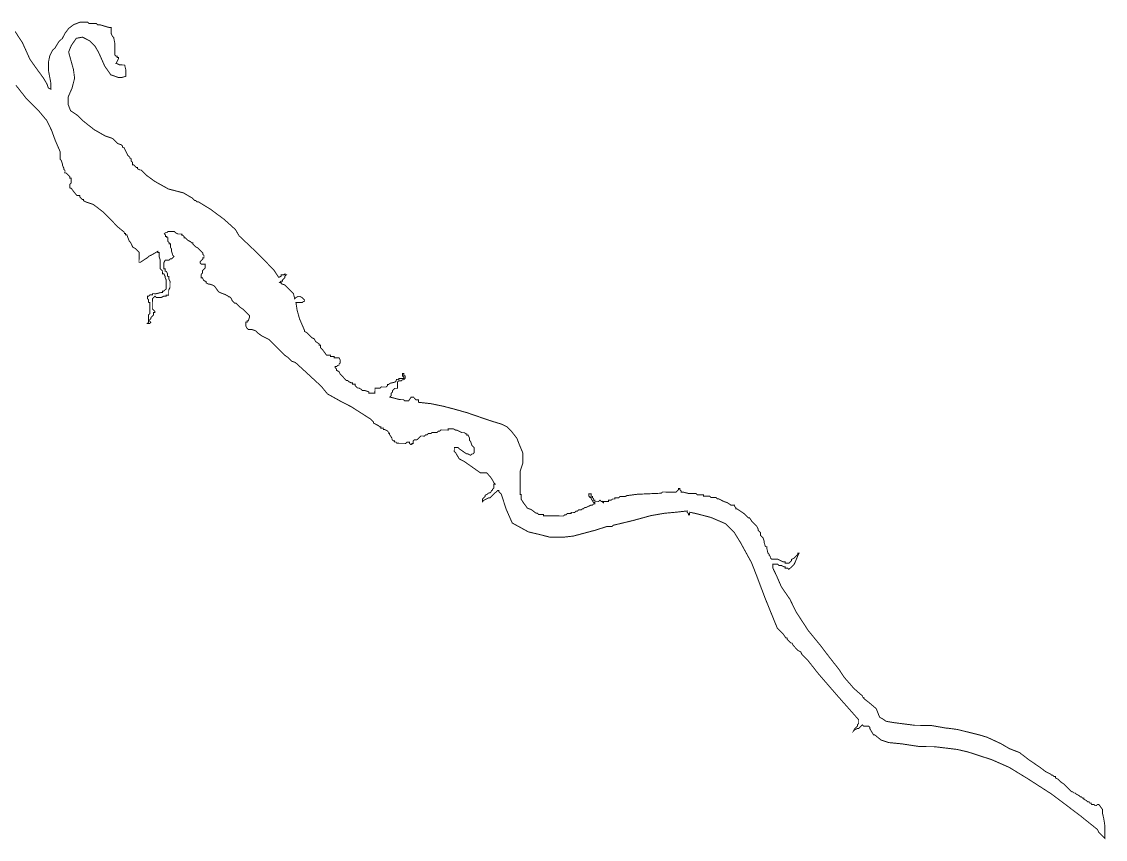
# Model space of a CAD drawing. Header units: metres. Extents: x 290190 to 339802, y 1811045 to 1991312.
# Drawn here: x 304431 to 307911, y 1969149 to 1971775 of the extents above; entities that cross this region are included whole.
import ezdxf

# ---------------------------------------------------------------- set-up
doc = ezdxf.new("R2010")
doc.units = ezdxf.units.M
doc.header["$MEASUREMENT"] = 0
doc.layers.add('HAZARDS LINE', color=1, linetype='Continuous')

msp = doc.modelspace()

# ---------------------------------------------------------------- linework, layer by layer
at = {"layer": 'HAZARDS LINE', "lineweight": 18}
msp.add_lwpolyline([(304412.7, 1971571.3, 3.01, 3.01, 0), (304444.4, 1971530.9, 3.01, 3.01, 0), (304488.1, 1971486.4, 3.01, 3.01, 0), (304511.8, 1971458.1, 3.01, 3.01, 0), (304527.6, 1971425.9, 3.01, 3.01, 0), (304539.3, 1971393.7, 3.01, 3.01, 0), (304555, 1971357.5, 3.01, 3.01, 0), (304554.9, 1971353.5, 3.01, 3.01, 0), (304554.9, 1971349.5, 3.01, 3.01, 0), (304554.8, 1971345.5, 3.01, 3.01, 0), (304554.8, 1971341.5, 3.01, 3.01, 0), (304554.7, 1971333.5, 3.01, 3.01, 0), (304558.7, 1971329.4, 3.01, 3.01, 0), (304562.6, 1971317.4, 3.01, 3.01, 0), (304562.6, 1971313.3, 3.01, 3.01, 0), (304566.5, 1971305.3, 3.01, 3.01, 0), (304566.4, 1971301.3, 3.01, 3.01, 0), (304570.4, 1971297.2, 3.01, 3.01, 0), (304570.4, 1971293.2, 3.01, 3.01, 0), (304570.3, 1971289.2, 3.01, 3.01, 0), (304574.3, 1971289.2, 3.01, 3.01, 0), (304586.3, 1971277, 3.01, 3.01, 0), (304586.2, 1971273, 3.01, 3.01, 0), (304590.2, 1971273, 3.01, 3.01, 0), (304590.2, 1971269, 3.01, 3.01, 0), (304590.1, 1971261, 3.01, 3.01, 0), (304590.1, 1971257, 3.01, 3.01, 0), (304586, 1971253, 3.01, 3.01, 0), (304586, 1971249, 3.01, 3.01, 0), (304586, 1971245, 3.01, 3.01, 0), (304585.9, 1971241, 3.01, 3.01, 0), (304589.9, 1971240.9, 3.01, 3.01, 0), (304601.8, 1971224.8, 3.01, 3.01, 0), (304609.7, 1971216.7, 3.01, 3.01, 0), (304613.7, 1971216.7, 3.01, 3.01, 0), (304617.7, 1971216.6, 3.01, 3.01, 0), (304617.7, 1971212.6, 3.01, 3.01, 0), (304621.7, 1971208.6, 3.01, 3.01, 0), (304625.6, 1971204.5, 3.01, 3.01, 0), (304629.7, 1971204.5, 3.01, 3.01, 0), (304629.6, 1971200.5, 3.01, 3.01, 0), (304637.6, 1971196.4, 3.01, 3.01, 0), (304661.6, 1971188.1, 3.01, 3.01, 0), (304693.4, 1971163.8, 3.01, 3.01, 0), (304697.4, 1971159.7, 3.01, 3.01, 0), (304713.2, 1971143.5, 3.01, 3.01, 0), (304717.2, 1971139.5, 3.01, 3.01, 0), (304741, 1971115.2, 3.01, 3.01, 0), (304760.9, 1971099, 3.01, 3.01, 0), (304760.9, 1971095, 3.01, 3.01, 0), (304764.9, 1971094.9, 3.01, 3.01, 0), (304764.8, 1971090.9, 3.01, 3.01, 0), (304768.9, 1971090.9, 3.01, 3.01, 0), (304776.7, 1971070.8, 3.01, 3.01, 0), (304780.6, 1971066.7, 3.01, 3.01, 0), (304788.5, 1971050.6, 3.01, 3.01, 0), (304796.5, 1971046.5, 3.01, 3.01, 0), (304804.4, 1971038.5, 3.01, 3.01, 0), (304808.4, 1971034.4, 3.01, 3.01, 0), (304808.4, 1971030.4, 3.01, 3.01, 0), (304808.3, 1971026.4, 3.01, 3.01, 0), (304808.3, 1971022.4, 3.01, 3.01, 0), (304808.1, 1971006.3, 3.01, 3.01, 0), (304808.1, 1971002.3, 3.01, 3.01, 0), (304812.1, 1971002.3, 3.01, 3.01, 0), (304836.3, 1971018.1, 3.01, 3.01, 0), (304840.3, 1971022.1, 3.01, 3.01, 0), (304848.4, 1971026, 3.01, 3.01, 0), (304868.5, 1971037.8, 3.01, 3.01, 0), (304868.5, 1971033.8, 3.01, 3.01, 0), (304872.5, 1971033.8, 3.01, 3.01, 0), (304872.5, 1971029.8, 3.01, 3.01, 0), (304872.4, 1971025.8, 3.01, 3.01, 0), (304872.4, 1971021.8, 3.01, 3.01, 0), (304876.3, 1971009.7, 3.01, 3.01, 0), (304876.3, 1971005.7, 3.01, 3.01, 0), (304876.2, 1970997.7, 3.01, 3.01, 0), (304876.1, 1970985.7, 3.01, 3.01, 0), (304876, 1970981.6, 3.01, 3.01, 0), (304880, 1970977.6, 3.01, 3.01, 0), (304884, 1970973.6, 3.01, 3.01, 0), (304883.9, 1970969.5, 3.01, 3.01, 0), (304883.9, 1970965.5, 3.01, 3.01, 0), (304887.9, 1970965.5, 3.01, 3.01, 0), (304891.8, 1970957.4, 3.01, 3.01, 0), (304891.8, 1970953.4, 3.01, 3.01, 0), (304895.7, 1970945.4, 3.01, 3.01, 0), (304895.6, 1970933.4, 3.01, 3.01, 0), (304895.6, 1970929.3, 3.01, 3.01, 0), (304895.5, 1970925.3, 3.01, 3.01, 0), (304895.5, 1970921.3, 3.01, 3.01, 0), (304895.5, 1970917.3, 3.01, 3.01, 0), (304891.4, 1970913.4, 3.01, 3.01, 0), (304887.4, 1970909.4, 3.01, 3.01, 0), (304883.4, 1970909.4, 3.01, 3.01, 0), (304883.3, 1970905.4, 3.01, 3.01, 0), (304879.3, 1970905.5, 3.01, 3.01, 0), (304863.2, 1970901.6, 3.01, 3.01, 0), (304859.2, 1970901.6, 3.01, 3.01, 0), (304851.2, 1970901.7, 3.01, 3.01, 0), (304851.2, 1970897.7, 3.01, 3.01, 0), (304847.2, 1970897.7, 3.01, 3.01, 0), (304843.2, 1970897.8, 3.01, 3.01, 0), (304839.1, 1970893.8, 3.01, 3.01, 0), (304835.1, 1970893.8, 3.01, 3.01, 0), (304835.1, 1970889.8, 3.01, 3.01, 0), (304835, 1970885.8, 3.01, 3.01, 0), (304839, 1970881.8, 3.01, 3.01, 0), (304838.9, 1970873.8, 3.01, 3.01, 0), (304842.9, 1970873.7, 3.01, 3.01, 0), (304842.9, 1970869.7, 3.01, 3.01, 0), (304842.9, 1970865.7, 3.01, 3.01, 0), (304842.8, 1970861.7, 3.01, 3.01, 0), (304842.7, 1970853.7, 3.01, 3.01, 0), (304842.7, 1970845.7, 3.01, 3.01, 0), (304842.6, 1970841.7, 3.01, 3.01, 0), (304842.6, 1970837.7, 3.01, 3.01, 0), (304838.5, 1970833.7, 3.01, 3.01, 0), (304838.5, 1970829.7, 3.01, 3.01, 0), (304838.5, 1970825.7, 3.01, 3.01, 0), (304838.4, 1970821.7, 3.01, 3.01, 0), (304838.4, 1970817.7, 3.01, 3.01, 0), (304838.4, 1970813.6, 3.01, 3.01, 0), (304838.3, 1970809.6, 3.01, 3.01, 0), (304834.3, 1970805.7, 3.01, 3.01, 0), (304838.3, 1970805.6, 3.01, 3.01, 0), (304842.3, 1970805.6, 3.01, 3.01, 0), (304846.3, 1970809.6, 3.01, 3.01, 0), (304842.4, 1970813.6, 3.01, 3.01, 0), (304842.4, 1970817.6, 3.01, 3.01, 0), (304846.4, 1970821.6, 3.01, 3.01, 0), (304846.5, 1970825.6, 3.01, 3.01, 0), (304850.5, 1970829.6, 3.01, 3.01, 0), (304854.6, 1970833.5, 3.01, 3.01, 0), (304854.6, 1970837.5, 3.01, 3.01, 0), (304854.6, 1970841.5, 3.01, 3.01, 0), (304858.7, 1970841.5, 3.01, 3.01, 0), (304858.7, 1970845.5, 3.01, 3.01, 0), (304854.7, 1970849.6, 3.01, 3.01, 0), (304850.8, 1970853.6, 3.01, 3.01, 0), (304850.8, 1970857.6, 3.01, 3.01, 0), (304850.8, 1970861.6, 3.01, 3.01, 0), (304850.9, 1970865.6, 3.01, 3.01, 0), (304850.9, 1970869.6, 3.01, 3.01, 0), (304850.9, 1970873.7, 3.01, 3.01, 0), (304851, 1970877.7, 3.01, 3.01, 0), (304851, 1970881.7, 3.01, 3.01, 0), (304851.1, 1970885.7, 3.01, 3.01, 0), (304855.1, 1970889.6, 3.01, 3.01, 0), (304859.2, 1970893.6, 3.01, 3.01, 0), (304863.1, 1970889.6, 3.01, 3.01, 0), (304867.1, 1970889.5, 3.01, 3.01, 0), (304871.1, 1970889.5, 3.01, 3.01, 0), (304875.1, 1970889.5, 3.01, 3.01, 0), (304879.2, 1970889.4, 3.01, 3.01, 0), (304887.2, 1970893.4, 3.01, 3.01, 0), (304895.2, 1970893.3, 3.01, 3.01, 0), (304895.3, 1970897.3, 3.01, 3.01, 0), (304899.3, 1970897.2, 3.01, 3.01, 0), (304903.3, 1970897.2, 3.01, 3.01, 0), (304903.3, 1970901.2, 3.01, 3.01, 0), (304903.4, 1970905.2, 3.01, 3.01, 0), (304903.4, 1970913.2, 3.01, 3.01, 0), (304907.5, 1970921.2, 3.01, 3.01, 0), (304907.6, 1970925.2, 3.01, 3.01, 0), (304907.6, 1970929.2, 3.01, 3.01, 0), (304907.6, 1970933.2, 3.01, 3.01, 0), (304907.7, 1970937.3, 3.01, 3.01, 0), (304907.7, 1970941.3, 3.01, 3.01, 0), (304903.8, 1970949.3, 3.01, 3.01, 0), (304903.8, 1970957.3, 3.01, 3.01, 0), (304899.8, 1970957.4, 3.01, 3.01, 0), (304899.9, 1970965.4, 3.01, 3.01, 0), (304896, 1970973.4, 3.01, 3.01, 0), (304892, 1970973.5, 3.01, 3.01, 0), (304892.1, 1970981.5, 3.01, 3.01, 0), (304888, 1970981.5, 3.01, 3.01, 0), (304888.1, 1970989.5, 3.01, 3.01, 0), (304888.2, 1970993.6, 3.01, 3.01, 0), (304888.2, 1971001.6, 3.01, 3.01, 0), (304892.3, 1971009.6, 3.01, 3.01, 0), (304896.3, 1971009.5, 3.01, 3.01, 0), (304900.3, 1971009.5, 3.01, 3.01, 0), (304904.3, 1971009.4, 3.01, 3.01, 0), (304908.4, 1971013.4, 3.01, 3.01, 0), (304912.4, 1971013.4, 3.01, 3.01, 0), (304920.5, 1971021.3, 3.01, 3.01, 0), (304916.5, 1971025.4, 3.01, 3.01, 0), (304912.6, 1971037.4, 3.01, 3.01, 0), (304912.7, 1971045.4, 3.01, 3.01, 0), (304908.7, 1971049.5, 3.01, 3.01, 0), (304908.8, 1971053.5, 3.01, 3.01, 0), (304908.9, 1971061.5, 3.01, 3.01, 0), (304904.8, 1971061.5, 3.01, 3.01, 0), (304904.9, 1971065.6, 3.01, 3.01, 0), (304900.9, 1971069.6, 3.01, 3.01, 0), (304901, 1971077.6, 3.01, 3.01, 0), (304901, 1971081.6, 3.01, 3.01, 0), (304897, 1971081.7, 3.01, 3.01, 0), (304897.1, 1971085.7, 3.01, 3.01, 0), (304893, 1971085.7, 3.01, 3.01, 0), (304893.1, 1971089.7, 3.01, 3.01, 0), (304889.1, 1971093.8, 3.01, 3.01, 0), (304893.2, 1971097.7, 3.01, 3.01, 0), (304897.2, 1971097.7, 3.01, 3.01, 0), (304901.2, 1971101.7, 3.01, 3.01, 0), (304905.2, 1971101.6, 3.01, 3.01, 0), (304909.2, 1971101.6, 3.01, 3.01, 0), (304913.2, 1971101.6, 3.01, 3.01, 0), (304921.3, 1971101.5, 3.01, 3.01, 0), (304925.2, 1971097.4, 3.01, 3.01, 0), (304933.2, 1971093.3, 3.01, 3.01, 0), (304937.2, 1971093.3, 3.01, 3.01, 0), (304941.2, 1971093.3, 3.01, 3.01, 0), (304945.2, 1971093.2, 3.01, 3.01, 0), (304945.2, 1971089.2, 3.01, 3.01, 0), (304949.2, 1971089.2, 3.01, 3.01, 0), (304953.2, 1971085.1, 3.01, 3.01, 0), (304953.1, 1971081.1, 3.01, 3.01, 0), (304957.1, 1971081.1, 3.01, 3.01, 0), (304961.1, 1971077, 3.01, 3.01, 0), (304965.1, 1971073, 3.01, 3.01, 0), (304973, 1971068.9, 3.01, 3.01, 0), (304977, 1971064.9, 3.01, 3.01, 0), (304981, 1971064.8, 3.01, 3.01, 0), (304981, 1971060.8, 3.01, 3.01, 0), (304985, 1971056.8, 3.01, 3.01, 0), (304988.9, 1971052.7, 3.01, 3.01, 0), (304996.9, 1971048.6, 3.01, 3.01, 0), (305000.9, 1971044.6, 3.01, 3.01, 0), (305004.8, 1971040.5, 3.01, 3.01, 0), (305012.8, 1971032.5, 3.01, 3.01, 0), (305012.7, 1971028.4, 3.01, 3.01, 0), (305016.7, 1971024.4, 3.01, 3.01, 0), (305016.7, 1971020.4, 3.01, 3.01, 0), (305016.6, 1971016.4, 3.01, 3.01, 0), (305012.6, 1971016.4, 3.01, 3.01, 0), (305012.6, 1971012.4, 3.01, 3.01, 0), (305008.5, 1971008.4, 3.01, 3.01, 0), (305004.5, 1971004.5, 3.01, 3.01, 0), (305004.5, 1971000.5, 3.01, 3.01, 0), (305008.4, 1970996.4, 3.01, 3.01, 0), (305012.4, 1970996.4, 3.01, 3.01, 0), (305016.4, 1970996.3, 3.01, 3.01, 0), (305020.5, 1970996.3, 3.01, 3.01, 0), (305020.4, 1970992.3, 3.01, 3.01, 0), (305020.4, 1970988.3, 3.01, 3.01, 0), (305020.3, 1970984.3, 3.01, 3.01, 0), (305016.3, 1970980.3, 3.01, 3.01, 0), (305012.2, 1970976.3, 3.01, 3.01, 0), (305012.2, 1970972.3, 3.01, 3.01, 0), (305012.2, 1970968.3, 3.01, 3.01, 0), (305008.1, 1970964.4, 3.01, 3.01, 0), (305008, 1970956.3, 3.01, 3.01, 0), (305008, 1970952.3, 3.01, 3.01, 0), (305012, 1970952.3, 3.01, 3.01, 0), (305015.9, 1970944.2, 3.01, 3.01, 0), (305023.9, 1970940.2, 3.01, 3.01, 0), (305023.9, 1970936.1, 3.01, 3.01, 0), (305031.9, 1970932.1, 3.01, 3.01, 0), (305035.9, 1970932, 3.01, 3.01, 0), (305047.9, 1970927.9, 3.01, 3.01, 0), (305051.8, 1970923.8, 3.01, 3.01, 0), (305063.7, 1970907.7, 3.01, 3.01, 0), (305071.7, 1970903.6, 3.01, 3.01, 0), (305083.7, 1970899.5, 3.01, 3.01, 0), (305091.6, 1970895.4, 3.01, 3.01, 0), (305095.6, 1970891.4, 3.01, 3.01, 0), (305099.6, 1970891.3, 3.01, 3.01, 0), (305103.6, 1970887.3, 3.01, 3.01, 0), (305107.5, 1970879.2, 3.01, 3.01, 0), (305111.5, 1970875.2, 3.01, 3.01, 0), (305115.5, 1970871.1, 3.01, 3.01, 0), (305119.5, 1970871.1, 3.01, 3.01, 0), (305127.4, 1970863, 3.01, 3.01, 0), (305131.4, 1970859, 3.01, 3.01, 0), (305143.3, 1970850.8, 3.01, 3.01, 0), (305147.3, 1970846.8, 3.01, 3.01, 0), (305151.3, 1970842.7, 3.01, 3.01, 0), (305155.2, 1970838.7, 3.01, 3.01, 0), (305163.2, 1970830.6, 3.01, 3.01, 0), (305163.1, 1970826.6, 3.01, 3.01, 0), (305159, 1970814.6, 3.01, 3.01, 0), (305155, 1970814.6, 3.01, 3.01, 0), (305155, 1970810.6, 3.01, 3.01, 0), (305150.9, 1970810.7, 3.01, 3.01, 0), (305150.9, 1970806.7, 3.01, 3.01, 0), (305150.9, 1970802.6, 3.01, 3.01, 0), (305150.8, 1970798.6, 3.01, 3.01, 0), (305154.8, 1970790.6, 3.01, 3.01, 0), (305158.7, 1970786.5, 3.01, 3.01, 0), (305162.7, 1970786.5, 3.01, 3.01, 0), (305166.7, 1970786.5, 3.01, 3.01, 0), (305170.8, 1970786.4, 3.01, 3.01, 0), (305182.7, 1970782.3, 3.01, 3.01, 0), (305190.7, 1970774.2, 3.01, 3.01, 0), (305202.6, 1970766.1, 3.01, 3.01, 0), (305210.6, 1970762, 3.01, 3.01, 0), (305226.6, 1970753.8, 3.01, 3.01, 0), (305258.3, 1970721.4, 3.01, 3.01, 0), (305266.3, 1970713.4, 3.01, 3.01, 0), (305274.2, 1970705.3, 3.01, 3.01, 0), (305286.1, 1970697.1, 3.01, 3.01, 0), (305298, 1970685, 3.01, 3.01, 0), (305310, 1970680.9, 3.01, 3.01, 0), (305349.8, 1970644.4, 3.01, 3.01, 0), (305393.5, 1970603.9, 3.01, 3.01, 0), (305413.3, 1970579.7, 3.01, 3.01, 0), (305457.1, 1970555.2, 3.01, 3.01, 0), (305489, 1970538.9, 3.01, 3.01, 0), (305552.8, 1970498.2, 3.01, 3.01, 0), (305560.7, 1970490.1, 3.01, 3.01, 0), (305560.7, 1970486.1, 3.01, 3.01, 0), (305568.7, 1970482, 3.01, 3.01, 0), (305576.6, 1970477.9, 3.01, 3.01, 0), (305580.6, 1970473.8, 3.01, 3.01, 0), (305584.6, 1970473.8, 3.01, 3.01, 0), (305584.6, 1970469.8, 3.01, 3.01, 0), (305588.6, 1970469.8, 3.01, 3.01, 0), (305592.6, 1970469.7, 3.01, 3.01, 0), (305592.5, 1970465.7, 3.01, 3.01, 0), (305596.6, 1970465.7, 3.01, 3.01, 0), (305604.5, 1970461.6, 3.01, 3.01, 0), (305608.5, 1970457.5, 3.01, 3.01, 0), (305608.5, 1970453.5, 3.01, 3.01, 0), (305612.5, 1970453.5, 3.01, 3.01, 0), (305612.4, 1970449.5, 3.01, 3.01, 0), (305620.3, 1970437.4, 3.01, 3.01, 0), (305620.3, 1970433.4, 3.01, 3.01, 0), (305624.3, 1970429.3, 3.01, 3.01, 0), (305628.3, 1970429.3, 3.01, 3.01, 0), (305628.2, 1970425.3, 3.01, 3.01, 0), (305632.2, 1970425.3, 3.01, 3.01, 0), (305636.2, 1970421.2, 3.01, 3.01, 0), (305640.2, 1970421.2, 3.01, 3.01, 0), (305644.2, 1970421.1, 3.01, 3.01, 0), (305648.2, 1970421.1, 3.01, 3.01, 0), (305652.2, 1970421.1, 3.01, 3.01, 0), (305664.3, 1970420.9, 3.01, 3.01, 0), (305668.3, 1970424.9, 3.01, 3.01, 0), (305672.3, 1970424.9, 3.01, 3.01, 0), (305676.3, 1970424.8, 3.01, 3.01, 0), (305676.3, 1970420.8, 3.01, 3.01, 0), (305680.3, 1970416.8, 3.01, 3.01, 0), (305684.3, 1970416.7, 3.01, 3.01, 0), (305684.3, 1970420.7, 3.01, 3.01, 0), (305688.3, 1970420.7, 3.01, 3.01, 0), (305688.4, 1970428.7, 3.01, 3.01, 0), (305692.4, 1970432.7, 3.01, 3.01, 0), (305696.4, 1970432.7, 3.01, 3.01, 0), (305700.4, 1970432.6, 3.01, 3.01, 0), (305704.5, 1970436.6, 3.01, 3.01, 0), (305708.5, 1970440.6, 3.01, 3.01, 0), (305712.6, 1970444.5, 3.01, 3.01, 0), (305716.6, 1970444.5, 3.01, 3.01, 0), (305720.6, 1970444.5, 3.01, 3.01, 0), (305724.6, 1970444.4, 3.01, 3.01, 0), (305728.7, 1970448.4, 3.01, 3.01, 0), (305732.7, 1970448.3, 3.01, 3.01, 0), (305736.7, 1970452.3, 3.01, 3.01, 0), (305740.7, 1970452.3, 3.01, 3.01, 0), (305744.7, 1970452.2, 3.01, 3.01, 0), (305748.8, 1970456.2, 3.01, 3.01, 0), (305752.8, 1970456.2, 3.01, 3.01, 0), (305756.8, 1970456.1, 3.01, 3.01, 0), (305760.8, 1970456.1, 3.01, 3.01, 0), (305764.8, 1970456.1, 3.01, 3.01, 0), (305768.8, 1970460, 3.01, 3.01, 0), (305772.9, 1970460, 3.01, 3.01, 0), (305776.9, 1970464, 3.01, 3.01, 0), (305780.9, 1970463.9, 3.01, 3.01, 0), (305784.9, 1970463.9, 3.01, 3.01, 0), (305796.9, 1970463.8, 3.01, 3.01, 0), (305800.9, 1970463.7, 3.01, 3.01, 0), (305801, 1970467.7, 3.01, 3.01, 0), (305817, 1970467.6, 3.01, 3.01, 0), (305825, 1970463.5, 3.01, 3.01, 0), (305829, 1970463.5, 3.01, 3.01, 0), (305845, 1970455.3, 3.01, 3.01, 0), (305853, 1970455.2, 3.01, 3.01, 0), (305856.9, 1970451.2, 3.01, 3.01, 0), (305860.9, 1970451.1, 3.01, 3.01, 0), (305860.9, 1970447.1, 3.01, 3.01, 0), (305864.9, 1970447.1, 3.01, 3.01, 0), (305868.8, 1970439, 3.01, 3.01, 0), (305868.8, 1970435, 3.01, 3.01, 0), (305868.8, 1970431, 3.01, 3.01, 0), (305872.7, 1970427, 3.01, 3.01, 0), (305876.6, 1970414.9, 3.01, 3.01, 0), (305880.6, 1970410.9, 3.01, 3.01, 0), (305884.6, 1970406.8, 3.01, 3.01, 0), (305884.5, 1970398.8, 3.01, 3.01, 0), (305884.5, 1970394.8, 3.01, 3.01, 0), (305884.4, 1970390.8, 3.01, 3.01, 0), (305880.4, 1970386.8, 3.01, 3.01, 0), (305876.4, 1970386.8, 3.01, 3.01, 0), (305872.3, 1970382.9, 3.01, 3.01, 0), (305864.3, 1970387, 3.01, 3.01, 0), (305860.3, 1970387, 3.01, 3.01, 0), (305836.4, 1970403.3, 3.01, 3.01, 0), (305832.5, 1970407.3, 3.01, 3.01, 0), (305828.5, 1970407.3, 3.01, 3.01, 0), (305824.5, 1970407.4, 3.01, 3.01, 0), (305820.4, 1970407.4, 3.01, 3.01, 0), (305820.4, 1970403.4, 3.01, 3.01, 0), (305820.4, 1970399.4, 3.01, 3.01, 0), (305820.3, 1970395.4, 3.01, 3.01, 0), (305824.3, 1970391.3, 3.01, 3.01, 0), (305836.1, 1970371.2, 3.01, 3.01, 0), (305844.1, 1970367.1, 3.01, 3.01, 0), (305852.1, 1970363, 3.01, 3.01, 0), (305903.8, 1970326.5, 3.01, 3.01, 0), (305907.9, 1970326.4, 3.01, 3.01, 0), (305911.9, 1970326.4, 3.01, 3.01, 0), (305919.9, 1970326.3, 3.01, 3.01, 0), (305923.9, 1970326.3, 3.01, 3.01, 0), (305927.9, 1970322.2, 3.01, 3.01, 0), (305935.8, 1970314.1, 3.01, 3.01, 0), (305943.7, 1970302, 3.01, 3.01, 0), (305947.6, 1970294, 3.01, 3.01, 0), (305951.6, 1970289.9, 3.01, 3.01, 0), (305947.6, 1970290, 3.01, 3.01, 0), (305947.5, 1970285.9, 3.01, 3.01, 0), (305947.5, 1970281.9, 3.01, 3.01, 0), (305947.5, 1970277.9, 3.01, 3.01, 0), (305943.4, 1970274, 3.01, 3.01, 0), (305943.4, 1970270, 3.01, 3.01, 0), (305939.4, 1970270, 3.01, 3.01, 0), (305939.3, 1970266, 3.01, 3.01, 0), (305935.3, 1970262, 3.01, 3.01, 0), (305931.3, 1970262.1, 3.01, 3.01, 0), (305927.2, 1970258.1, 3.01, 3.01, 0), (305919.2, 1970254.2, 3.01, 3.01, 0), (305919.1, 1970250.1, 3.01, 3.01, 0), (305911.1, 1970242.2, 3.01, 3.01, 0), (305911, 1970238.2, 3.01, 3.01, 0), (305911, 1970234.2, 3.01, 3.01, 0), (305915, 1970238.2, 3.01, 3.01, 0), (305931.1, 1970246, 3.01, 3.01, 0), (305935.1, 1970246, 3.01, 3.01, 0), (305939.2, 1970250, 3.01, 3.01, 0), (305947.3, 1970257.9, 3.01, 3.01, 0), (305955.4, 1970265.8, 3.01, 3.01, 0), (305959.4, 1970269.8, 3.01, 3.01, 0), (305963.4, 1970269.8, 3.01, 3.01, 0), (305963.4, 1970265.8, 3.01, 3.01, 0), (305967.4, 1970261.7, 3.01, 3.01, 0), (305971.3, 1970257.7, 3.01, 3.01, 0), (305986.9, 1970209.4, 3.01, 3.01, 0), (306006.5, 1970165.1, 3.01, 3.01, 0), (306058.3, 1970136.6, 3.01, 3.01, 0), (306094.3, 1970128.2, 3.01, 3.01, 0), (306126.3, 1970119.9, 3.01, 3.01, 0), (306170.4, 1970119.5, 3.01, 3.01, 0), (306202.5, 1970123.2, 3.01, 3.01, 0), (306274.8, 1970142.5, 3.01, 3.01, 0), (306311, 1970154.2, 3.01, 3.01, 0), (306327, 1970154.1, 3.01, 3.01, 0), (306331.1, 1970158, 3.01, 3.01, 0), (306395.4, 1970173.4, 3.01, 3.01, 0), (306451.6, 1970188.9, 3.01, 3.01, 0), (306495.8, 1970196.5, 3.01, 3.01, 0), (306535.9, 1970200.2, 3.01, 3.01, 0), (306568, 1970203.9, 3.01, 3.01, 0), (306568, 1970199.9, 3.01, 3.01, 0), (306571.9, 1970195.8, 3.01, 3.01, 0), (306571.9, 1970191.8, 3.01, 3.01, 0), (306575.9, 1970191.8, 3.01, 3.01, 0), (306575.9, 1970195.8, 3.01, 3.01, 0), (306576, 1970199.8, 3.01, 3.01, 0), (306596, 1970195.6, 3.01, 3.01, 0), (306644, 1970183.1, 3.01, 3.01, 0), (306691.9, 1970162.6, 3.01, 3.01, 0), (306719.6, 1970134.3, 3.01, 3.01, 0), (306739.4, 1970102, 3.01, 3.01, 0), (306774.8, 1970037.5, 3.01, 3.01, 0), (306790.5, 1969997.3, 3.01, 3.01, 0), (306817.8, 1969924.9, 3.01, 3.01, 0), (306857, 1969828.3, 3.01, 3.01, 0), (306876.9, 1969808.1, 3.01, 3.01, 0), (306884.8, 1969796, 3.01, 3.01, 0), (306888.8, 1969795.9, 3.01, 3.01, 0), (306888.7, 1969791.9, 3.01, 3.01, 0), (306892.7, 1969787.9, 3.01, 3.01, 0), (306900.6, 1969779.8, 3.01, 3.01, 0), (306904.6, 1969779.7, 3.01, 3.01, 0), (306908.6, 1969771.7, 3.01, 3.01, 0), (306912.5, 1969767.6, 3.01, 3.01, 0), (306924.4, 1969755.5, 3.01, 3.01, 0), (306932.4, 1969751.4, 3.01, 3.01, 0), (306936.4, 1969743.4, 3.01, 3.01, 0), (306944.3, 1969735.3, 3.01, 3.01, 0), (306948.3, 1969731.2, 3.01, 3.01, 0), (306956.2, 1969723.1, 3.01, 3.01, 0), (306987.9, 1969682.7, 3.01, 3.01, 0), (307047.3, 1969614, 3.01, 3.01, 0), (307118.7, 1969533.2, 3.01, 3.01, 0), (307118.7, 1969529.2, 3.01, 3.01, 0), (307118.6, 1969525.2, 3.01, 3.01, 0), (307118.6, 1969521.2, 3.01, 3.01, 0), (307114.6, 1969517.2, 3.01, 3.01, 0), (307114.5, 1969513.2, 3.01, 3.01, 0), (307110.5, 1969509.2, 3.01, 3.01, 0), (307106.4, 1969505.2, 3.01, 3.01, 0), (307102.3, 1969497.3, 3.01, 3.01, 0), (307106.4, 1969501.2, 3.01, 3.01, 0), (307114.4, 1969505.2, 3.01, 3.01, 0), (307118.5, 1969505.1, 3.01, 3.01, 0), (307126.5, 1969513.1, 3.01, 3.01, 0), (307130.6, 1969517, 3.01, 3.01, 0), (307134.6, 1969513, 3.01, 3.01, 0), (307138.6, 1969512.9, 3.01, 3.01, 0), (307142.6, 1969512.9, 3.01, 3.01, 0), (307146.6, 1969512.9, 3.01, 3.01, 0), (307150.6, 1969512.8, 3.01, 3.01, 0), (307154.6, 1969508.8, 3.01, 3.01, 0), (307154.5, 1969504.8, 3.01, 3.01, 0), (307166.4, 1969484.6, 3.01, 3.01, 0), (307170.4, 1969484.6, 3.01, 3.01, 0), (307190.2, 1969468.4, 3.01, 3.01, 0), (307214.2, 1969460.1, 3.01, 3.01, 0), (307258.3, 1969455.7, 3.01, 3.01, 0), (307314.3, 1969447.1, 3.01, 3.01, 0), (307362.4, 1969446.7, 3.01, 3.01, 0), (307434.4, 1969438, 3.01, 3.01, 0), (307470.4, 1969429.6, 3.01, 3.01, 0), (307546.4, 1969404.8, 3.01, 3.01, 0), (307602.2, 1969380.2, 3.01, 3.01, 0), (307662, 1969343.6, 3.01, 3.01, 0), (307737.7, 1969294.8, 3.01, 3.01, 0), (307829.2, 1969225.8, 3.01, 3.01, 0), (307884.9, 1969181.1, 3.01, 3.01, 0), (307888.8, 1969173.1, 3.01, 3.01, 0), (307908.7, 1969152.8, 3.01, 3.01, 0), (307908.8, 1969160.9, 3.01, 3.01, 0), (307908.9, 1969172.9, 3.01, 3.01, 0), (307909.1, 1969192.9, 3.01, 3.01, 0), (307905.3, 1969217, 3.01, 3.01, 0), (307901.4, 1969233.1, 3.01, 3.01, 0), (307901.5, 1969245.1, 3.01, 3.01, 0), (307889.7, 1969261.3, 3.01, 3.01, 0), (307885.7, 1969261.3, 3.01, 3.01, 0), (307881.6, 1969257.3, 3.01, 3.01, 0), (307877.6, 1969257.4, 3.01, 3.01, 0), (307873.6, 1969261.4, 3.01, 3.01, 0), (307869.6, 1969261.4, 3.01, 3.01, 0), (307865.6, 1969261.5, 3.01, 3.01, 0), (307865.7, 1969265.5, 3.01, 3.01, 0), (307861.7, 1969265.5, 3.01, 3.01, 0), (307857.7, 1969269.6, 3.01, 3.01, 0), (307853.7, 1969269.6, 3.01, 3.01, 0), (307849.7, 1969273.7, 3.01, 3.01, 0), (307841.7, 1969277.7, 3.01, 3.01, 0), (307841.8, 1969281.8, 3.01, 3.01, 0), (307837.8, 1969281.8, 3.01, 3.01, 0), (307833.8, 1969285.8, 3.01, 3.01, 0), (307829.8, 1969285.9, 3.01, 3.01, 0), (307825.8, 1969289.9, 3.01, 3.01, 0), (307817.8, 1969294, 3.01, 3.01, 0), (307813.9, 1969298.1, 3.01, 3.01, 0), (307809.9, 1969298.1, 3.01, 3.01, 0), (307805.9, 1969302.1, 3.01, 3.01, 0), (307801.9, 1969302.2, 3.01, 3.01, 0), (307797.9, 1969306.2, 3.01, 3.01, 0), (307793.9, 1969310.3, 3.01, 3.01, 0), (307786, 1969318.4, 3.01, 3.01, 0), (307778.1, 1969326.5, 3.01, 3.01, 0), (307766.1, 1969334.6, 3.01, 3.01, 0), (307758.2, 1969342.7, 3.01, 3.01, 0), (307750.2, 1969346.8, 3.01, 3.01, 0), (307750.2, 1969350.8, 3.01, 3.01, 0), (307746.2, 1969350.8, 3.01, 3.01, 0), (307742.3, 1969354.9, 3.01, 3.01, 0), (307738.3, 1969354.9, 3.01, 3.01, 0), (307734.3, 1969358.9, 3.01, 3.01, 0), (307726.3, 1969363, 3.01, 3.01, 0), (307718.3, 1969367.1, 3.01, 3.01, 0), (307702.4, 1969379.3, 3.01, 3.01, 0), (307666.6, 1969403.7, 3.01, 3.01, 0), (307634.8, 1969428, 3.01, 3.01, 0), (307602.8, 1969440.4, 3.01, 3.01, 0), (307574.9, 1969456.7, 3.01, 3.01, 0), (307531, 1969477.1, 3.01, 3.01, 0), (307503, 1969485.4, 3.01, 3.01, 0), (307435.1, 1969502.1, 3.01, 3.01, 0), (307403, 1969506.4, 3.01, 3.01, 0), (307399, 1969506.5, 3.01, 3.01, 0), (307351, 1969514.9, 3.01, 3.01, 0), (307347, 1969515, 3.01, 3.01, 0), (307331, 1969515.1, 3.01, 3.01, 0), (307298.9, 1969515.4, 3.01, 3.01, 0), (307230.9, 1969524.1, 3.01, 3.01, 0), (307206.9, 1969528.3, 3.01, 3.01, 0), (307194.9, 1969536.5, 3.01, 3.01, 0), (307186.9, 1969540.5, 3.01, 3.01, 0), (307183, 1969548.6, 3.01, 3.01, 0), (307175.2, 1969568.7, 3.01, 3.01, 0), (307151.3, 1969589, 3.01, 3.01, 0), (307135.4, 1969601.2, 3.01, 3.01, 0), (307135.4, 1969605.2, 3.01, 3.01, 0), (307131.4, 1969605.2, 3.01, 3.01, 0), (307131.5, 1969609.2, 3.01, 3.01, 0), (307103.6, 1969633.5, 3.01, 3.01, 0), (307071.9, 1969669.9, 3.01, 3.01, 0), (307056.1, 1969694.1, 3.01, 3.01, 0), (307024.4, 1969734.5, 3.01, 3.01, 0), (306996.7, 1969770.9, 3.01, 3.01, 0), (306957.1, 1969819.3, 3.01, 3.01, 0), (306917.6, 1969879.8, 3.01, 3.01, 0), (306898, 1969920.1, 3.01, 3.01, 0), (306870.3, 1969960.5, 3.01, 3.01, 0), (306854.6, 1969996.7, 3.01, 3.01, 0), (306842.8, 1970020.9, 3.01, 3.01, 0), (306842.8, 1970024.9, 3.01, 3.01, 0), (306842.9, 1970028.9, 3.01, 3.01, 0), (306842.9, 1970032.9, 3.01, 3.01, 0), (306846.9, 1970032.8, 3.01, 3.01, 0), (306850.9, 1970032.8, 3.01, 3.01, 0), (306859, 1970032.7, 3.01, 3.01, 0), (306862.9, 1970028.7, 3.01, 3.01, 0), (306870.9, 1970028.6, 3.01, 3.01, 0), (306878.9, 1970024.5, 3.01, 3.01, 0), (306882.9, 1970024.5, 3.01, 3.01, 0), (306882.9, 1970020.5, 3.01, 3.01, 0), (306886.9, 1970020.4, 3.01, 3.01, 0), (306890.9, 1970020.4, 3.01, 3.01, 0), (306894.9, 1970016.4, 3.01, 3.01, 0), (306898.9, 1970020.3, 3.01, 3.01, 0), (306903, 1970024.3, 3.01, 3.01, 0), (306907, 1970028.3, 3.01, 3.01, 0), (306911.1, 1970032.2, 3.01, 3.01, 0), (306915.1, 1970040.2, 3.01, 3.01, 0), (306923.3, 1970060.2, 3.01, 3.01, 0), (306927.4, 1970068.2, 3.01, 3.01, 0), (306923.4, 1970068.2, 3.01, 3.01, 0), (306923.4, 1970064.2, 3.01, 3.01, 0), (306911.2, 1970052.3, 3.01, 3.01, 0), (306903.2, 1970048.3, 3.01, 3.01, 0), (306903.2, 1970044.3, 3.01, 3.01, 0), (306899.1, 1970040.4, 3.01, 3.01, 0), (306895.1, 1970036.4, 3.01, 3.01, 0), (306891.1, 1970036.4, 3.01, 3.01, 0), (306883, 1970036.5, 3.01, 3.01, 0), (306883.1, 1970040.5, 3.01, 3.01, 0), (306879.1, 1970040.6, 3.01, 3.01, 0), (306875.1, 1970040.6, 3.01, 3.01, 0), (306867.1, 1970044.7, 3.01, 3.01, 0), (306859.1, 1970048.8, 3.01, 3.01, 0), (306847.1, 1970048.9, 3.01, 3.01, 0), (306843.1, 1970048.9, 3.01, 3.01, 0), (306839.1, 1970049, 3.01, 3.01, 0), (306835.1, 1970053, 3.01, 3.01, 0), (306835.1, 1970057, 3.01, 3.01, 0), (306831.2, 1970061.1, 3.01, 3.01, 0), (306831.2, 1970065.1, 3.01, 3.01, 0), (306827.2, 1970069.1, 3.01, 3.01, 0), (306823.4, 1970085.2, 3.01, 3.01, 0), (306823.4, 1970089.2, 3.01, 3.01, 0), (306819.4, 1970089.2, 3.01, 3.01, 0), (306815.5, 1970101.3, 3.01, 3.01, 0), (306815.6, 1970105.3, 3.01, 3.01, 0), (306811.7, 1970117.4, 3.01, 3.01, 0), (306803.7, 1970125.5, 3.01, 3.01, 0), (306803.8, 1970133.5, 3.01, 3.01, 0), (306795.9, 1970141.6, 3.01, 3.01, 0), (306795.9, 1970145.6, 3.01, 3.01, 0), (306792, 1970153.6, 3.01, 3.01, 0), (306788, 1970157.7, 3.01, 3.01, 0), (306780.1, 1970165.8, 3.01, 3.01, 0), (306776.1, 1970169.8, 3.01, 3.01, 0), (306768.2, 1970181.9, 3.01, 3.01, 0), (306764.2, 1970182, 3.01, 3.01, 0), (306752.3, 1970194.1, 3.01, 3.01, 0), (306740.3, 1970202.2, 3.01, 3.01, 0), (306728.4, 1970210.4, 3.01, 3.01, 0), (306724.4, 1970210.4, 3.01, 3.01, 0), (306724.4, 1970214.4, 3.01, 3.01, 0), (306720.4, 1970218.4, 3.01, 3.01, 0), (306720.5, 1970222.5, 3.01, 3.01, 0), (306716.5, 1970222.5, 3.01, 3.01, 0), (306712.5, 1970222.5, 3.01, 3.01, 0), (306708.5, 1970222.6, 3.01, 3.01, 0), (306696.5, 1970230.7, 3.01, 3.01, 0), (306684.5, 1970234.8, 3.01, 3.01, 0), (306668.6, 1970243, 3.01, 3.01, 0), (306664.6, 1970243, 3.01, 3.01, 0), (306660.6, 1970247.1, 3.01, 3.01, 0), (306644.6, 1970247.2, 3.01, 3.01, 0), (306640.6, 1970251.3, 3.01, 3.01, 0), (306620.6, 1970251.5, 3.01, 3.01, 0), (306620.6, 1970255.5, 3.01, 3.01, 0), (306616.6, 1970255.5, 3.01, 3.01, 0), (306600.6, 1970255.7, 3.01, 3.01, 0), (306596.6, 1970259.7, 3.01, 3.01, 0), (306576.6, 1970259.9, 3.01, 3.01, 0), (306572.5, 1970259.9, 3.01, 3.01, 0), (306556.6, 1970264.1, 3.01, 3.01, 0), (306552.5, 1970264.1, 3.01, 3.01, 0), (306548.5, 1970264.2, 3.01, 3.01, 0), (306548.6, 1970268.2, 3.01, 3.01, 0), (306544.6, 1970272.2, 3.01, 3.01, 0), (306544.6, 1970276.2, 3.01, 3.01, 0), (306540.6, 1970276.3, 3.01, 3.01, 0), (306540.6, 1970272.3, 3.01, 3.01, 0), (306536.6, 1970268.3, 3.01, 3.01, 0), (306532.5, 1970264.3, 3.01, 3.01, 0), (306528.5, 1970264.4, 3.01, 3.01, 0), (306524.5, 1970264.4, 3.01, 3.01, 0), (306516.5, 1970264.5, 3.01, 3.01, 0), (306508.5, 1970264.6, 3.01, 3.01, 0), (306504.5, 1970264.6, 3.01, 3.01, 0), (306500.4, 1970264.6, 3.01, 3.01, 0), (306496.4, 1970264.7, 3.01, 3.01, 0), (306488.4, 1970264.8, 3.01, 3.01, 0), (306484.4, 1970260.8, 3.01, 3.01, 0), (306408.2, 1970257.5, 3.01, 3.01, 0), (306380.1, 1970253.8, 3.01, 3.01, 0), (306376.1, 1970253.8, 3.01, 3.01, 0), (306368, 1970249.9, 3.01, 3.01, 0), (306364, 1970249.9, 3.01, 3.01, 0), (306356, 1970250, 3.01, 3.01, 0), (306352, 1970250, 3.01, 3.01, 0), (306348, 1970246.1, 3.01, 3.01, 0), (306344, 1970246.1, 3.01, 3.01, 0), (306339.9, 1970246.1, 3.01, 3.01, 0), (306335.9, 1970246.2, 3.01, 3.01, 0), (306335.9, 1970242.2, 3.01, 3.01, 0), (306331.9, 1970242.2, 3.01, 3.01, 0), (306327.9, 1970242.2, 3.01, 3.01, 0), (306323.8, 1970238.3, 3.01, 3.01, 0), (306315.8, 1970238.3, 3.01, 3.01, 0), (306315.8, 1970234.3, 3.01, 3.01, 0), (306311.8, 1970234.4, 3.01, 3.01, 0), (306307.8, 1970234.4, 3.01, 3.01, 0), (306303.8, 1970234.4, 3.01, 3.01, 0), (306299.8, 1970234.5, 3.01, 3.01, 0), (306299.7, 1970230.5, 3.01, 3.01, 0), (306295.8, 1970234.5, 3.01, 3.01, 0), (306295.7, 1970230.5, 3.01, 3.01, 0), (306295.8, 1970234.5, 3.01, 3.01, 0), (306291.7, 1970234.6, 3.01, 3.01, 0), (306287.8, 1970238.6, 3.01, 3.01, 0), (306283.7, 1970234.6, 3.01, 3.01, 0), (306279.7, 1970234.7, 3.01, 3.01, 0), (306275.7, 1970234.7, 3.01, 3.01, 0), (306271.7, 1970234.8, 3.01, 3.01, 0), (306271.7, 1970238.8, 3.01, 3.01, 0), (306267.7, 1970238.8, 3.01, 3.01, 0), (306267.8, 1970242.8, 3.01, 3.01, 0), (306263.8, 1970246.9, 3.01, 3.01, 0), (306263.8, 1970250.9, 3.01, 3.01, 0), (306259.8, 1970250.9, 3.01, 3.01, 0), (306259.9, 1970254.9, 3.01, 3.01, 0), (306259.9, 1970258.9, 3.01, 3.01, 0), (306255.9, 1970259, 3.01, 3.01, 0), (306251.9, 1970259, 3.01, 3.01, 0), (306251.9, 1970255, 3.01, 3.01, 0), (306251.8, 1970251, 3.01, 3.01, 0), (306255.8, 1970250.9, 3.01, 3.01, 0), (306255.8, 1970246.9, 3.01, 3.01, 0), (306259.8, 1970246.9, 3.01, 3.01, 0), (306259.8, 1970242.9, 3.01, 3.01, 0), (306267.7, 1970230.8, 3.01, 3.01, 0), (306271.7, 1970230.7, 3.01, 3.01, 0), (306271.6, 1970226.7, 3.01, 3.01, 0), (306267.6, 1970226.8, 3.01, 3.01, 0), (306263.6, 1970222.8, 3.01, 3.01, 0), (306259.6, 1970222.8, 3.01, 3.01, 0), (306251.5, 1970218.9, 3.01, 3.01, 0), (306243.5, 1970215, 3.01, 3.01, 0), (306239.5, 1970215, 3.01, 3.01, 0), (306235.4, 1970211, 3.01, 3.01, 0), (306231.4, 1970211.1, 3.01, 3.01, 0), (306227.4, 1970207.1, 3.01, 3.01, 0), (306223.3, 1970207.2, 3.01, 3.01, 0), (306219.3, 1970207.2, 3.01, 3.01, 0), (306215.3, 1970203.2, 3.01, 3.01, 0), (306211.3, 1970203.3, 3.01, 3.01, 0), (306207.2, 1970199.3, 3.01, 3.01, 0), (306203.2, 1970199.3, 3.01, 3.01, 0), (306199.2, 1970199.4, 3.01, 3.01, 0), (306195.2, 1970199.4, 3.01, 3.01, 0), (306195.2, 1970195.4, 3.01, 3.01, 0), (306191.2, 1970195.4, 3.01, 3.01, 0), (306187.2, 1970195.5, 3.01, 3.01, 0), (306183.2, 1970195.5, 3.01, 3.01, 0), (306179.1, 1970191.5, 3.01, 3.01, 0), (306175.1, 1970191.6, 3.01, 3.01, 0), (306171.1, 1970187.6, 3.01, 3.01, 0), (306167, 1970187.6, 3.01, 3.01, 0), (306155, 1970187.8, 3.01, 3.01, 0), (306151, 1970187.8, 3.01, 3.01, 0), (306143, 1970187.9, 3.01, 3.01, 0), (306131, 1970188, 3.01, 3.01, 0), (306127, 1970188, 3.01, 3.01, 0), (306123, 1970188.1, 3.01, 3.01, 0), (306119, 1970188.1, 3.01, 3.01, 0), (306114.9, 1970188.1, 3.01, 3.01, 0), (306110.9, 1970188.2, 3.01, 3.01, 0), (306106.9, 1970188.2, 3.01, 3.01, 0), (306107, 1970192.2, 3.01, 3.01, 0), (306099, 1970192.3, 3.01, 3.01, 0), (306094.9, 1970192.3, 3.01, 3.01, 0), (306090.9, 1970192.4, 3.01, 3.01, 0), (306087, 1970196.4, 3.01, 3.01, 0), (306083, 1970196.5, 3.01, 3.01, 0), (306067, 1970208.6, 3.01, 3.01, 0), (306055.1, 1970212.8, 3.01, 3.01, 0), (306043.2, 1970228.9, 3.01, 3.01, 0), (306035.3, 1970241, 3.01, 3.01, 0), (306035.4, 1970253, 3.01, 3.01, 0), (306035.4, 1970257.1, 3.01, 3.01, 0), (306031.4, 1970257.1, 3.01, 3.01, 0), (306031.5, 1970261.1, 3.01, 3.01, 0), (306031.5, 1970265.1, 3.01, 3.01, 0), (306031.6, 1970269.1, 3.01, 3.01, 0), (306031.6, 1970273.1, 3.01, 3.01, 0), (306031.6, 1970277.1, 3.01, 3.01, 0), (306031.7, 1970281.1, 3.01, 3.01, 0), (306031.7, 1970285.1, 3.01, 3.01, 0), (306031.9, 1970305.2, 3.01, 3.01, 0), (306032.2, 1970333.2, 3.01, 3.01, 0), (306040.4, 1970357.2, 3.01, 3.01, 0), (306040.7, 1970389.3, 3.01, 3.01, 0), (306029, 1970417.5, 3.01, 3.01, 0), (306021.1, 1970437.6, 3.01, 3.01, 0), (306005.3, 1970457.8, 3.01, 3.01, 0), (305989.4, 1970474, 3.01, 3.01, 0), (305973.5, 1970482.1, 3.01, 3.01, 0), (305933.5, 1970494.5, 3.01, 3.01, 0), (305897.5, 1970506.9, 3.01, 3.01, 0), (305861.6, 1970519.3, 3.01, 3.01, 0), (305817.6, 1970531.7, 3.01, 3.01, 0), (305785.6, 1970540, 3.01, 3.01, 0), (305745.6, 1970548.4, 3.01, 3.01, 0), (305705.6, 1970552.8, 3.01, 3.01, 0), (305705.6, 1970556.8, 3.01, 3.01, 0), (305705.7, 1970560.8, 3.01, 3.01, 0), (305701.7, 1970560.9, 3.01, 3.01, 0), (305697.7, 1970560.9, 3.01, 3.01, 0), (305689.7, 1970569, 3.01, 3.01, 0), (305685.7, 1970569.1, 3.01, 3.01, 0), (305681.7, 1970569.1, 3.01, 3.01, 0), (305673.6, 1970557.1, 3.01, 3.01, 0), (305665.6, 1970557.2, 3.01, 3.01, 0), (305661.6, 1970557.3, 3.01, 3.01, 0), (305657.6, 1970561.3, 3.01, 3.01, 0), (305645.6, 1970561.4, 3.01, 3.01, 0), (305613.6, 1970569.7, 3.01, 3.01, 0), (305617.6, 1970573.7, 3.01, 3.01, 0), (305617.7, 1970577.7, 3.01, 3.01, 0), (305617.7, 1970581.7, 3.01, 3.01, 0), (305621.7, 1970585.7, 3.01, 3.01, 0), (305621.8, 1970589.7, 3.01, 3.01, 0), (305625.8, 1970593.7, 3.01, 3.01, 0), (305629.9, 1970597.6, 3.01, 3.01, 0), (305633.9, 1970597.6, 3.01, 3.01, 0), (305637.9, 1970597.6, 3.01, 3.01, 0), (305637.9, 1970601.6, 3.01, 3.01, 0), (305638, 1970605.6, 3.01, 3.01, 0), (305638, 1970609.6, 3.01, 3.01, 0), (305638, 1970613.6, 3.01, 3.01, 0), (305638.1, 1970617.6, 3.01, 3.01, 0), (305642.1, 1970621.6, 3.01, 3.01, 0), (305646.1, 1970621.5, 3.01, 3.01, 0), (305650.1, 1970621.5, 3.01, 3.01, 0), (305654.2, 1970625.5, 3.01, 3.01, 0), (305658.2, 1970625.4, 3.01, 3.01, 0), (305662.2, 1970629.4, 3.01, 3.01, 0), (305662.3, 1970637.4, 3.01, 3.01, 0), (305658.3, 1970637.5, 3.01, 3.01, 0), (305658.4, 1970641.5, 3.01, 3.01, 0), (305658.4, 1970645.5, 3.01, 3.01, 0), (305654.4, 1970645.5, 3.01, 3.01, 0), (305654.3, 1970641.5, 3.01, 3.01, 0), (305654.3, 1970637.5, 3.01, 3.01, 0), (305658.3, 1970633.5, 3.01, 3.01, 0), (305658.2, 1970629.4, 3.01, 3.01, 0), (305654.2, 1970629.5, 3.01, 3.01, 0), (305650.2, 1970629.5, 3.01, 3.01, 0), (305646.2, 1970629.6, 3.01, 3.01, 0), (305642.2, 1970629.6, 3.01, 3.01, 0), (305642.2, 1970625.6, 3.01, 3.01, 0), (305638.2, 1970625.6, 3.01, 3.01, 0), (305634.2, 1970625.7, 3.01, 3.01, 0), (305634.1, 1970621.7, 3.01, 3.01, 0), (305630.1, 1970617.7, 3.01, 3.01, 0), (305614, 1970613.8, 3.01, 3.01, 0), (305610, 1970609.9, 3.01, 3.01, 0), (305605.9, 1970609.9, 3.01, 3.01, 0), (305605.9, 1970605.9, 3.01, 3.01, 0), (305601.9, 1970601.9, 3.01, 3.01, 0), (305597.9, 1970602, 3.01, 3.01, 0), (305593.8, 1970602, 3.01, 3.01, 0), (305589.8, 1970602, 3.01, 3.01, 0), (305585.8, 1970602.1, 3.01, 3.01, 0), (305581.8, 1970598.1, 3.01, 3.01, 0), (305577.8, 1970598.1, 3.01, 3.01, 0), (305573.8, 1970598.2, 3.01, 3.01, 0), (305569.8, 1970598.2, 3.01, 3.01, 0), (305565.8, 1970598.3, 3.01, 3.01, 0), (305565.7, 1970594.2, 3.01, 3.01, 0), (305565.7, 1970590.2, 3.01, 3.01, 0), (305565.6, 1970586.2, 3.01, 3.01, 0), (305565.6, 1970582.2, 3.01, 3.01, 0), (305561.6, 1970582.3, 3.01, 3.01, 0), (305557.6, 1970582.3, 3.01, 3.01, 0), (305553.6, 1970582.3, 3.01, 3.01, 0), (305549.6, 1970582.4, 3.01, 3.01, 0), (305545.6, 1970582.4, 3.01, 3.01, 0), (305545.6, 1970586.4, 3.01, 3.01, 0), (305533.6, 1970590.5, 3.01, 3.01, 0), (305529.6, 1970590.6, 3.01, 3.01, 0), (305525.6, 1970590.6, 3.01, 3.01, 0), (305521.6, 1970594.7, 3.01, 3.01, 0), (305513.7, 1970598.8, 3.01, 3.01, 0), (305509.6, 1970598.8, 3.01, 3.01, 0), (305505.7, 1970602.8, 3.01, 3.01, 0), (305501.7, 1970606.9, 3.01, 3.01, 0), (305501.7, 1970610.9, 3.01, 3.01, 0), (305497.7, 1970610.9, 3.01, 3.01, 0), (305493.7, 1970611, 3.01, 3.01, 0), (305493.8, 1970615, 3.01, 3.01, 0), (305489.8, 1970615, 3.01, 3.01, 0), (305481.8, 1970619.1, 3.01, 3.01, 0), (305477.8, 1970623.1, 3.01, 3.01, 0), (305473.8, 1970623.2, 3.01, 3.01, 0), (305469.8, 1970627.2, 3.01, 3.01, 0), (305461.9, 1970635.3, 3.01, 3.01, 0), (305457.9, 1970639.4, 3.01, 3.01, 0), (305454, 1970643.4, 3.01, 3.01, 0), (305450, 1970651.5, 3.01, 3.01, 0), (305442.1, 1970655.6, 3.01, 3.01, 0), (305442.1, 1970659.6, 3.01, 3.01, 0), (305438.1, 1970663.6, 3.01, 3.01, 0), (305438.2, 1970667.6, 3.01, 3.01, 0), (305442.2, 1970667.6, 3.01, 3.01, 0), (305446.2, 1970671.6, 3.01, 3.01, 0), (305450.2, 1970671.5, 3.01, 3.01, 0), (305450.3, 1970675.5, 3.01, 3.01, 0), (305454.3, 1970679.5, 3.01, 3.01, 0), (305454.3, 1970683.5, 3.01, 3.01, 0), (305454.4, 1970687.5, 3.01, 3.01, 0), (305450.4, 1970695.6, 3.01, 3.01, 0), (305446.4, 1970695.6, 3.01, 3.01, 0), (305442.4, 1970695.6, 3.01, 3.01, 0), (305438.4, 1970695.7, 3.01, 3.01, 0), (305434.4, 1970695.7, 3.01, 3.01, 0), (305434.5, 1970699.7, 3.01, 3.01, 0), (305430.4, 1970699.8, 3.01, 3.01, 0), (305426.4, 1970699.8, 3.01, 3.01, 0), (305422.4, 1970699.8, 3.01, 3.01, 0), (305422.5, 1970703.8, 3.01, 3.01, 0), (305410.4, 1970704, 3.01, 3.01, 0), (305398.6, 1970720.1, 3.01, 3.01, 0), (305394.6, 1970724.2, 3.01, 3.01, 0), (305390.6, 1970728.2, 3.01, 3.01, 0), (305390.7, 1970732.2, 3.01, 3.01, 0), (305390.7, 1970736.2, 3.01, 3.01, 0), (305386.7, 1970736.3, 3.01, 3.01, 0), (305386.7, 1970740.3, 3.01, 3.01, 0), (305374.8, 1970748.4, 3.01, 3.01, 0), (305370.9, 1970756.5, 3.01, 3.01, 0), (305362.9, 1970760.5, 3.01, 3.01, 0), (305358.9, 1970764.6, 3.01, 3.01, 0), (305351, 1970772.7, 3.01, 3.01, 0), (305347, 1970776.7, 3.01, 3.01, 0), (305339, 1970780.8, 3.01, 3.01, 0), (305339.1, 1970784.8, 3.01, 3.01, 0), (305323.4, 1970821, 3.01, 3.01, 0), (305315.6, 1970849.2, 3.01, 3.01, 0), (305311.9, 1970873.3, 3.01, 3.01, 0), (305315.9, 1970873.2, 3.01, 3.01, 0), (305319.9, 1970873.2, 3.01, 3.01, 0), (305323.9, 1970873.2, 3.01, 3.01, 0), (305327.9, 1970873.1, 3.01, 3.01, 0), (305331.9, 1970873.1, 3.01, 3.01, 0), (305335.9, 1970877, 3.01, 3.01, 0), (305340, 1970877, 3.01, 3.01, 0), (305340, 1970881, 3.01, 3.01, 0), (305332.1, 1970889.1, 3.01, 3.01, 0), (305324.1, 1970893.2, 3.01, 3.01, 0), (305320.1, 1970893.2, 3.01, 3.01, 0), (305312, 1970889.3, 3.01, 3.01, 0), (305308, 1970885.3, 3.01, 3.01, 0), (305304.1, 1970901.4, 3.01, 3.01, 0), (305276.3, 1970929.7, 3.01, 3.01, 0), (305264.3, 1970933.8, 3.01, 3.01, 0), (305264.4, 1970937.9, 3.01, 3.01, 0), (305260.4, 1970937.9, 3.01, 3.01, 0), (305264.4, 1970941.9, 3.01, 3.01, 0), (305268.4, 1970941.8, 3.01, 3.01, 0), (305268.5, 1970945.8, 3.01, 3.01, 0), (305272.5, 1970949.8, 3.01, 3.01, 0), (305276.6, 1970953.8, 3.01, 3.01, 0), (305276.6, 1970957.8, 3.01, 3.01, 0), (305280.6, 1970961.8, 3.01, 3.01, 0), (305276.6, 1970961.8, 3.01, 3.01, 0), (305276.7, 1970965.8, 3.01, 3.01, 0), (305272.6, 1970961.8, 3.01, 3.01, 0), (305268.6, 1970961.9, 3.01, 3.01, 0), (305264.6, 1970961.9, 3.01, 3.01, 0), (305264.6, 1970957.9, 3.01, 3.01, 0), (305256.5, 1970954, 3.01, 3.01, 0), (305240.7, 1970978.2, 3.01, 3.01, 0), (305185.1, 1971034.8, 3.01, 3.01, 0), (305129.5, 1971087.5, 3.01, 3.01, 0), (305117.7, 1971107.6, 3.01, 3.01, 0), (305081.9, 1971140, 3.01, 3.01, 0), (305038.2, 1971172.5, 3.01, 3.01, 0), (304998.3, 1971196.9, 3.01, 3.01, 0), (304994.3, 1971197, 3.01, 3.01, 0), (304990.3, 1971201, 3.01, 3.01, 0), (304986.3, 1971201.1, 3.01, 3.01, 0), (304978.4, 1971209.2, 3.01, 3.01, 0), (304950.5, 1971225.5, 3.01, 3.01, 0), (304902.5, 1971237.9, 3.01, 3.01, 0), (304858.7, 1971262.4, 3.01, 3.01, 0), (304830.8, 1971282.7, 3.01, 3.01, 0), (304826.8, 1971286.8, 3.01, 3.01, 0), (304814.9, 1971298.9, 3.01, 3.01, 0), (304810.9, 1971299, 3.01, 3.01, 0), (304802.9, 1971303, 3.01, 3.01, 0), (304803, 1971307, 3.01, 3.01, 0), (304799, 1971307.1, 3.01, 3.01, 0), (304795, 1971311.1, 3.01, 3.01, 0), (304791, 1971315.2, 3.01, 3.01, 0), (304787, 1971315.2, 3.01, 3.01, 0), (304787.1, 1971319.2, 3.01, 3.01, 0), (304787.1, 1971323.2, 3.01, 3.01, 0), (304783.1, 1971327.3, 3.01, 3.01, 0), (304783.2, 1971331.3, 3.01, 3.01, 0), (304783.2, 1971335.3, 3.01, 3.01, 0), (304779.2, 1971335.3, 3.01, 3.01, 0), (304779.2, 1971339.3, 3.01, 3.01, 0), (304771.3, 1971347.4, 3.01, 3.01, 0), (304759.5, 1971371.6, 3.01, 3.01, 0), (304755.5, 1971371.6, 3.01, 3.01, 0), (304755.5, 1971375.6, 3.01, 3.01, 0), (304751.6, 1971379.7, 3.01, 3.01, 0), (304739.6, 1971383.8, 3.01, 3.01, 0), (304735.6, 1971387.9, 3.01, 3.01, 0), (304731.6, 1971391.9, 3.01, 3.01, 0), (304727.7, 1971396, 3.01, 3.01, 0), (304723.7, 1971400, 3.01, 3.01, 0), (304699.7, 1971408.2, 3.01, 3.01, 0), (304663.9, 1971428.6, 3.01, 3.01, 0), (304628.1, 1971457, 3.01, 3.01, 0), (304612.2, 1971473.2, 3.01, 3.01, 0), (304588.3, 1971489.5, 3.01, 3.01, 0), (304580.5, 1971509.6, 3.01, 3.01, 0), (304580.7, 1971533.6, 3.01, 3.01, 0), (304593, 1971561.6, 3.01, 3.01, 0), (304601.3, 1971593.6, 3.01, 3.01, 0), (304597.6, 1971621.7, 3.01, 3.01, 0), (304589.8, 1971649.8, 3.01, 3.01, 0), (304582.1, 1971677.9, 3.01, 3.01, 0), (304590.3, 1971697.9, 3.01, 3.01, 0), (304598.4, 1971709.9, 3.01, 3.01, 0), (304606.5, 1971721.8, 3.01, 3.01, 0), (304626.6, 1971725.6, 3.01, 3.01, 0), (304650.5, 1971713.4, 3.01, 3.01, 0), (304666.4, 1971697.2, 3.01, 3.01, 0), (304678.2, 1971677, 3.01, 3.01, 0), (304697.9, 1971632.7, 3.01, 3.01, 0), (304717.6, 1971604.5, 3.01, 3.01, 0), (304741.6, 1971596.3, 3.01, 3.01, 0), (304745.6, 1971596.2, 3.01, 3.01, 0), (304749.6, 1971596.2, 3.01, 3.01, 0), (304753.6, 1971596.1, 3.01, 3.01, 0), (304765.7, 1971600, 3.01, 3.01, 0), (304765.9, 1971620.1, 3.01, 3.01, 0), (304762, 1971636.1, 3.01, 3.01, 0), (304758, 1971636.2, 3.01, 3.01, 0), (304746, 1971636.3, 3.01, 3.01, 0), (304738, 1971640.4, 3.01, 3.01, 0), (304734, 1971640.4, 3.01, 3.01, 0), (304742.2, 1971656.4, 3.01, 3.01, 0), (304742.2, 1971660.4, 3.01, 3.01, 0), (304738.2, 1971660.4, 3.01, 3.01, 0), (304738.2, 1971664.4, 3.01, 3.01, 0), (304734.2, 1971664.5, 3.01, 3.01, 0), (304730.3, 1971668.5, 3.01, 3.01, 0), (304730.3, 1971672.5, 3.01, 3.01, 0), (304730.3, 1971676.5, 3.01, 3.01, 0), (304730.4, 1971684.5, 3.01, 3.01, 0), (304730.6, 1971704.6, 3.01, 3.01, 0), (304726.8, 1971724.7, 3.01, 3.01, 0), (304722.8, 1971728.7, 3.01, 3.01, 0), (304718.9, 1971736.8, 3.01, 3.01, 0), (304718.9, 1971740.8, 3.01, 3.01, 0), (304719, 1971744.8, 3.01, 3.01, 0), (304719, 1971748.8, 3.01, 3.01, 0), (304719.1, 1971752.8, 3.01, 3.01, 0), (304719.1, 1971756.8, 3.01, 3.01, 0), (304715.1, 1971756.9, 3.01, 3.01, 0), (304711.1, 1971756.9, 3.01, 3.01, 0), (304683.1, 1971765.2, 3.01, 3.01, 0), (304679.1, 1971765.2, 3.01, 3.01, 0), (304675.1, 1971765.2, 3.01, 3.01, 0), (304671.1, 1971769.3, 3.01, 3.01, 0), (304667.1, 1971769.3, 3.01, 3.01, 0), (304663.1, 1971769.4, 3.01, 3.01, 0), (304659.1, 1971769.4, 3.01, 3.01, 0), (304655.1, 1971769.4, 3.01, 3.01, 0), (304651.1, 1971769.5, 3.01, 3.01, 0), (304647.1, 1971769.5, 3.01, 3.01, 0), (304643.1, 1971773.6, 3.01, 3.01, 0), (304639.1, 1971773.6, 3.01, 3.01, 0), (304635.1, 1971773.6, 3.01, 3.01, 0), (304619.1, 1971773.8, 3.01, 3.01, 0), (304598.9, 1971766, 3.01, 3.01, 0), (304582.8, 1971754.1, 3.01, 3.01, 0), (304570.6, 1971738.2, 3.01, 3.01, 0), (304562.4, 1971722.2, 3.01, 3.01, 0), (304550.3, 1971710.3, 3.01, 3.01, 0), (304538.1, 1971690.4, 3.01, 3.01, 0), (304530, 1971682.5, 3.01, 3.01, 0), (304521.8, 1971666.5, 3.01, 3.01, 0), (304517.6, 1971646.5, 3.01, 3.01, 0), (304517.4, 1971618.4, 3.01, 3.01, 0), (304525, 1971578.3, 3.01, 3.01, 0), (304524.8, 1971558.2, 3.01, 3.01, 0), (304516.8, 1971562.3, 3.01, 3.01, 0), (304512.9, 1971574.4, 3.01, 3.01, 0), (304501.1, 1971594.5, 3.01, 3.01, 0), (304477.4, 1971626.8, 3.01, 3.01, 0), (304457.6, 1971655.1, 3.01, 3.01, 0), (304434, 1971707.4, 3.01, 3.01, 0), (304410.3, 1971743.7, 3.01, 3.01, 0)], format="xyseb", dxfattribs=at)

doc.saveas('drawing.dxf')
